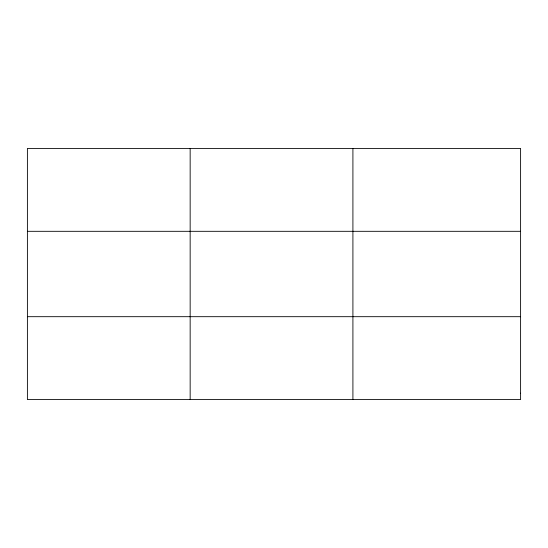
<?xml version="1.0" encoding="UTF-8"?>
<svg xmlns="http://www.w3.org/2000/svg" width="548" height="548" viewBox="0 0 548 548"><rect width="100%" height="100%" fill="white"/><g stroke="black" fill="none" stroke-linecap="round" stroke-linejoin="round"><path stroke-width="0.82" d="M190.156 148.44L190.156 399.56M352.912 148.44L352.912 399.56M27.4 231.311L520.6 231.311M27.4 316.689L520.6 316.689M520.6 393.19L520.6 399.56L27.4 399.56L27.4 148.44L520.6 148.44L520.6 393.19"/></g></svg>
